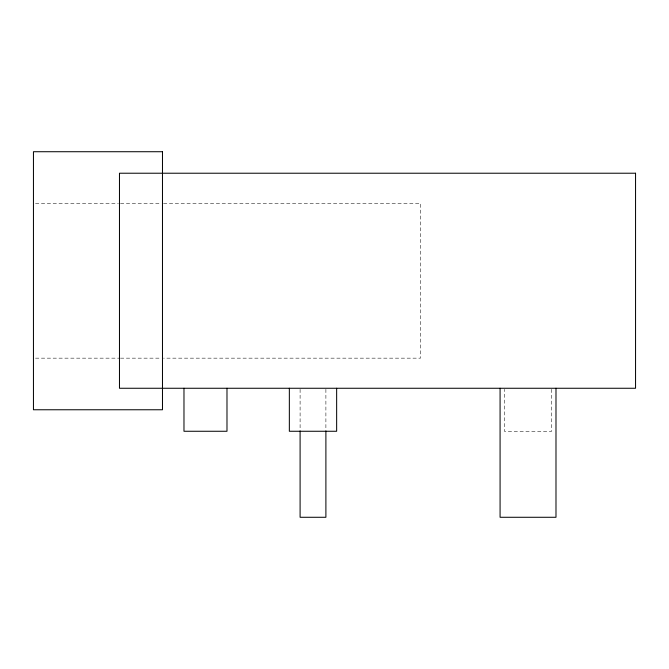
<?xml version="1.0" encoding="UTF-8"?>
<svg xmlns="http://www.w3.org/2000/svg" width="669" height="669" viewBox="0 0 669 669"><rect width="100%" height="100%" fill="white"/><g stroke="black" fill="none" stroke-linecap="round" stroke-linejoin="round"><path stroke-width="0.5" stroke-dasharray="3.35 2.51" d="M35.524 203.326L118.43 203.326M120.487 203.326L161.446 203.326M163.512 203.326L420.517 203.326L420.517 358.158L163.512 358.158M35.524 358.158L119.467 358.158M120.487 358.158L161.446 358.158M551.682 389.283L551.682 431.262L504.376 431.262L504.376 389.283M325.895 389.299L325.895 429.883M300.097 389.299L300.097 429.883"/><path stroke-width="1" d="M555.989 388.263L555.989 517.279L500.078 517.279L500.078 388.263M336.649 388.263L336.649 431.262L289.343 431.262L289.343 388.263M325.895 430.92L325.895 517.279L300.097 517.279L300.097 430.92M226.983 388.263L226.983 431.262L183.975 431.262L183.975 388.263M162.475 151.721L33.45 151.721L33.45 409.763L162.475 409.763L162.475 151.721M635.55 173.221L119.467 173.221L119.467 388.263L635.55 388.263L635.55 173.221"/></g></svg>
